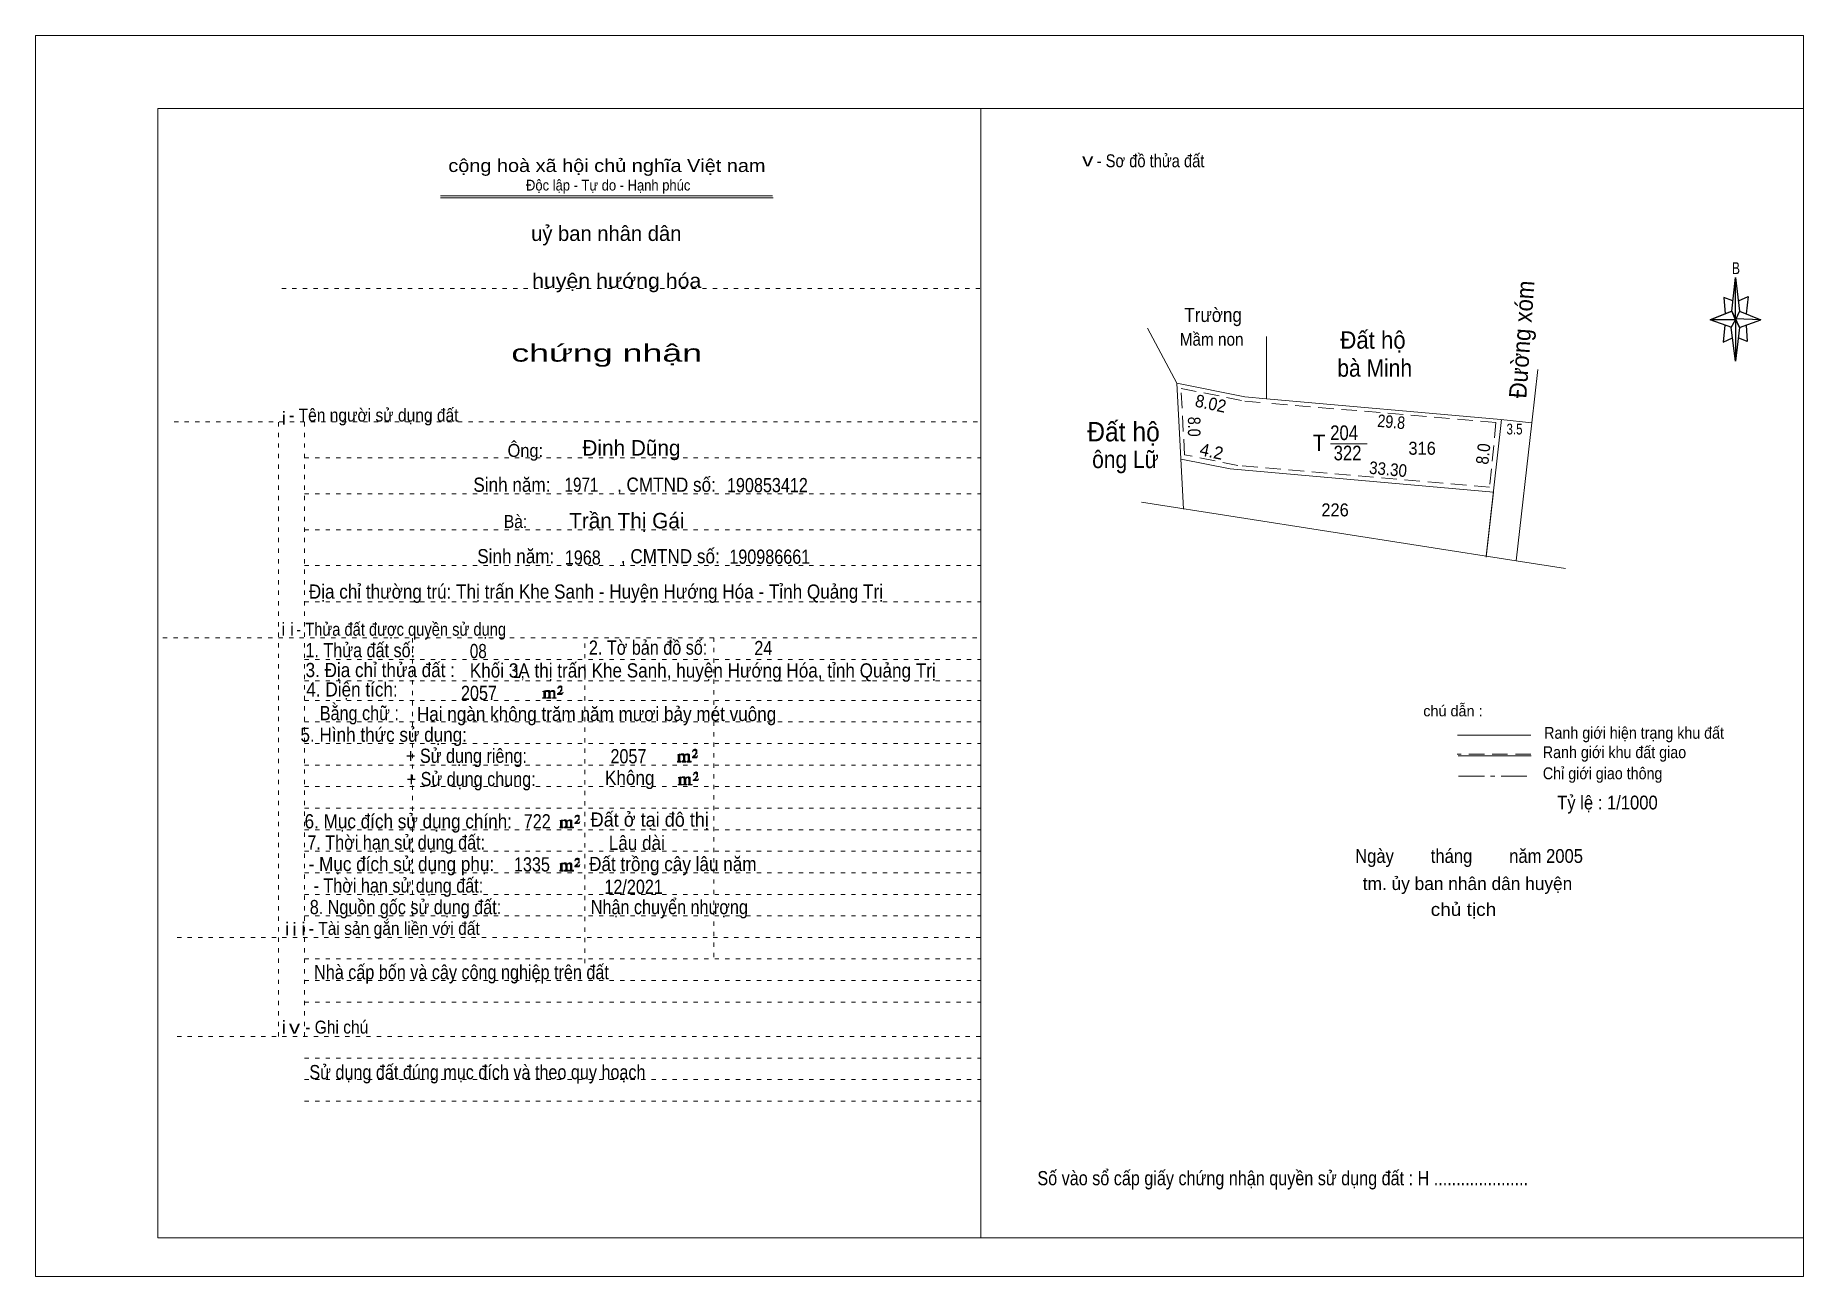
# Model space of a CAD drawing. Header units: centimetres. Extents: x -0.5 to 40.6, y -0.5 to 28.3.
import ezdxf
from ezdxf.enums import TextEntityAlignment as Align

# ---------------------------------------------------------------- set-up
doc = ezdxf.new("R2010")
doc.units = ezdxf.units.CM
doc.header["$LTSCALE"] = 0.12
for name, pattern in [('DOT_DASHED', [7.7, 5, -1.2, 0.3, -1.2]), ('DOTTED', [1.5, 0.3, -1.2]), ('MEDIUM_DASHED', [4.5, 3, -1.5])]:
    doc.linetypes.add(name, pattern=pattern)
for name, color, linetype, lineweight in [('1', 7, 'DOTTED', 13), ('22', 7, 'Continuous', 13), ('33', 7, 'Continuous', 13), ('50', 7, 'Continuous', 13)]:
    doc.layers.add(name, color=color, linetype=linetype, lineweight=lineweight)
doc.layers.add('51', color=7, linetype='Continuous')
doc.layers.add('6', color=7, linetype='Continuous')

msp = doc.modelspace()

# ---------------------------------------------------------------- hatches: boundary and pattern name
at = {"layer": '50'}
for points in [[(11.74, 12.97), (11.77, 13.02), (11.77, 13.02), (11.76, 13), (11.74, 13), (11.73, 13), (11.68, 13), (11.71, 13.04), (11.72, 13.05), (11.74, 13.06), (11.74, 13.08), (11.74, 13.1), (11.74, 13.12), (11.74, 13.13), (11.74, 13.15), (11.73, 13.16), (11.72, 13.16), (11.71, 13.17), (11.7, 13.17), (11.68, 13.16), (11.68, 13.16), (11.67, 13.15), (11.66, 13.13), (11.64, 13.11), (11.66, 13.11), (11.66, 13.13), (11.67, 13.13), (11.68, 13.14), (11.7, 13.14), (11.71, 13.14), (11.72, 13.13), (11.73, 13.13), (11.73, 13.1), (11.73, 13.08), (11.71, 13.06), (11.71, 13.04), (11.7, 13.03), (11.64, 12.98), (11.64, 12.97)], [(11.32, 12.91), (11.32, 12.9), (11.32, 12.89), (11.3, 12.89), (11.29, 12.89), (11.29, 12.88), (11.38, 12.88), (11.38, 12.89), (11.37, 12.89), (11.36, 12.89), (11.36, 12.9), (11.36, 12.91), (11.36, 13.02), (11.36, 13.03), (11.37, 13.04), (11.39, 13.04), (11.4, 13.04), (11.41, 13.04), (11.42, 13.03), (11.44, 13), (11.44, 12.91), (11.42, 12.9), (11.42, 12.89), (11.41, 12.89), (11.4, 12.89), (11.4, 12.88), (11.49, 12.88), (11.49, 12.89), (11.48, 12.89), (11.47, 12.89), (11.47, 12.9), (11.47, 12.91), (11.47, 13.02), (11.49, 13.04), (11.5, 13.04), (11.51, 13.04), (11.54, 13.04), (11.54, 13.03), (11.55, 13.02), (11.55, 13), (11.55, 12.91), (11.55, 12.9), (11.54, 12.89), (11.54, 12.89), (11.52, 12.89), (11.52, 12.88), (11.61, 12.88), (11.61, 12.89), (11.6, 12.89), (11.59, 12.89), (11.58, 12.9), (11.58, 12.91), (11.58, 12.98), (11.58, 13.03), (11.58, 13.04), (11.57, 13.05), (11.55, 13.06), (11.52, 13.06), (11.51, 13.06), (11.49, 13.05), (11.46, 13.03), (11.46, 13.04), (11.45, 13.06), (11.44, 13.06), (11.42, 13.06), (11.4, 13.06), (11.39, 13.06), (11.37, 13.04), (11.36, 13.04), (11.36, 13.03), (11.36, 13.03), (11.36, 13.04), (11.36, 13.06), (11.29, 13.04), (11.29, 13.04), (11.3, 13.04), (11.32, 13.03), (11.32, 13.02), (11.32, 13.01)], [(14.44, 11.44), (14.44, 11.43), (14.44, 11.42), (14.43, 11.42), (14.42, 11.42), (14.42, 11.4), (14.5, 11.4), (14.5, 11.42), (14.49, 11.42), (14.48, 11.42), (14.48, 11.43), (14.48, 11.44), (14.48, 11.55), (14.48, 11.56), (14.49, 11.57), (14.52, 11.57), (14.53, 11.57), (14.54, 11.57), (14.55, 11.56), (14.56, 11.52), (14.56, 11.44), (14.55, 11.43), (14.55, 11.42), (14.54, 11.42), (14.53, 11.42), (14.53, 11.4), (14.62, 11.4), (14.62, 11.42), (14.6, 11.42), (14.59, 11.42), (14.59, 11.43), (14.59, 11.44), (14.59, 11.55), (14.62, 11.57), (14.63, 11.57), (14.64, 11.57), (14.66, 11.57), (14.66, 11.56), (14.67, 11.55), (14.67, 11.52), (14.67, 11.44), (14.67, 11.43), (14.66, 11.42), (14.66, 11.42), (14.65, 11.42), (14.65, 11.4), (14.74, 11.4), (14.74, 11.42), (14.72, 11.42), (14.71, 11.42), (14.7, 11.43), (14.7, 11.44), (14.7, 11.51), (14.7, 11.56), (14.7, 11.57), (14.69, 11.58), (14.67, 11.59), (14.65, 11.59), (14.64, 11.59), (14.62, 11.58), (14.58, 11.56), (14.58, 11.57), (14.57, 11.59), (14.56, 11.59), (14.55, 11.59), (14.53, 11.59), (14.52, 11.59), (14.49, 11.57), (14.48, 11.57), (14.48, 11.56), (14.48, 11.56), (14.48, 11.57), (14.48, 11.59), (14.42, 11.57), (14.42, 11.57), (14.43, 11.57), (14.44, 11.56), (14.44, 11.55), (14.44, 11.54)], [(14.87, 11.5), (14.89, 11.55), (14.89, 11.55), (14.88, 11.52), (14.87, 11.52), (14.86, 11.52), (14.8, 11.52), (14.84, 11.57), (14.85, 11.58), (14.87, 11.59), (14.87, 11.61), (14.87, 11.62), (14.87, 11.65), (14.87, 11.66), (14.87, 11.68), (14.86, 11.69), (14.85, 11.69), (14.84, 11.7), (14.82, 11.7), (14.8, 11.69), (14.8, 11.69), (14.79, 11.68), (14.78, 11.66), (14.77, 11.64), (14.78, 11.64), (14.78, 11.66), (14.79, 11.66), (14.8, 11.67), (14.82, 11.67), (14.84, 11.67), (14.85, 11.66), (14.86, 11.66), (14.86, 11.62), (14.86, 11.61), (14.84, 11.59), (14.84, 11.57), (14.82, 11.56), (14.77, 11.51), (14.77, 11.5)], [(14.89, 10.97), (14.91, 11.01), (14.91, 11.01), (14.9, 10.99), (14.89, 10.99), (14.88, 10.99), (14.82, 10.99), (14.86, 11.04), (14.87, 11.05), (14.89, 11.06), (14.89, 11.08), (14.89, 11.09), (14.89, 11.11), (14.89, 11.12), (14.89, 11.15), (14.88, 11.16), (14.87, 11.16), (14.86, 11.17), (14.85, 11.17), (14.82, 11.16), (14.82, 11.16), (14.81, 11.15), (14.8, 11.12), (14.79, 11.1), (14.8, 11.1), (14.8, 11.12), (14.81, 11.12), (14.82, 11.14), (14.85, 11.14), (14.86, 11.14), (14.87, 11.12), (14.88, 11.12), (14.88, 11.09), (14.88, 11.08), (14.86, 11.06), (14.86, 11.04), (14.85, 11.02), (14.79, 10.98), (14.79, 10.97)], [(14.46, 10.9), (14.46, 10.89), (14.46, 10.88), (14.45, 10.88), (14.44, 10.88), (14.44, 10.87), (14.53, 10.87), (14.53, 10.88), (14.52, 10.88), (14.5, 10.88), (14.5, 10.89), (14.5, 10.9), (14.5, 11.01), (14.5, 11.02), (14.52, 11.04), (14.54, 11.04), (14.55, 11.04), (14.56, 11.04), (14.57, 11.02), (14.58, 10.99), (14.58, 10.9), (14.57, 10.89), (14.57, 10.88), (14.56, 10.88), (14.55, 10.88), (14.55, 10.87), (14.64, 10.87), (14.64, 10.88), (14.63, 10.88), (14.62, 10.88), (14.62, 10.89), (14.62, 10.9), (14.62, 11.01), (14.64, 11.04), (14.65, 11.04), (14.66, 11.04), (14.68, 11.04), (14.68, 11.02), (14.69, 11.01), (14.69, 10.99), (14.69, 10.9), (14.69, 10.89), (14.68, 10.88), (14.68, 10.88), (14.67, 10.88), (14.67, 10.87), (14.76, 10.87), (14.76, 10.88), (14.75, 10.88), (14.74, 10.88), (14.72, 10.89), (14.72, 10.9), (14.72, 10.98), (14.72, 11.02), (14.72, 11.04), (14.71, 11.05), (14.69, 11.06), (14.67, 11.06), (14.66, 11.06), (14.64, 11.05), (14.6, 11.02), (14.6, 11.04), (14.59, 11.06), (14.58, 11.06), (14.57, 11.06), (14.55, 11.06), (14.54, 11.06), (14.52, 11.04), (14.5, 11.04), (14.5, 11.02), (14.5, 11.02), (14.5, 11.04), (14.5, 11.06), (14.44, 11.04), (14.44, 11.04), (14.45, 11.04), (14.46, 11.02), (14.46, 11.01), (14.46, 11)], [(11.71, 9.91), (11.71, 9.9), (11.71, 9.89), (11.7, 9.89), (11.69, 9.89), (11.69, 9.87), (11.77, 9.87), (11.77, 9.89), (11.76, 9.89), (11.75, 9.89), (11.75, 9.9), (11.75, 9.91), (11.75, 10.02), (11.75, 10.03), (11.76, 10.04), (11.79, 10.04), (11.8, 10.04), (11.81, 10.04), (11.82, 10.03), (11.83, 9.99), (11.83, 9.91), (11.82, 9.9), (11.82, 9.89), (11.81, 9.89), (11.8, 9.89), (11.8, 9.87), (11.89, 9.87), (11.89, 9.89), (11.87, 9.89), (11.86, 9.89), (11.86, 9.9), (11.86, 9.91), (11.86, 10.02), (11.89, 10.04), (11.9, 10.04), (11.91, 10.04), (11.93, 10.04), (11.93, 10.03), (11.94, 10.02), (11.94, 9.99), (11.94, 9.91), (11.94, 9.9), (11.93, 9.89), (11.93, 9.89), (11.92, 9.89), (11.92, 9.87), (12.01, 9.87), (12.01, 9.89), (11.99, 9.89), (11.98, 9.89), (11.97, 9.9), (11.97, 9.91), (11.97, 9.98), (11.97, 10.03), (11.97, 10.04), (11.96, 10.05), (11.94, 10.06), (11.92, 10.06), (11.91, 10.06), (11.89, 10.05), (11.85, 10.03), (11.85, 10.04), (11.84, 10.06), (11.83, 10.06), (11.82, 10.06), (11.8, 10.06), (11.79, 10.06), (11.76, 10.04), (11.75, 10.04), (11.75, 10.03), (11.75, 10.03), (11.75, 10.04), (11.75, 10.06), (11.69, 10.04), (11.69, 10.04), (11.7, 10.04), (11.71, 10.03), (11.71, 10.02), (11.71, 10.01)], [(12.14, 9.97), (12.16, 10.02), (12.16, 10.02), (12.15, 9.99), (12.14, 9.99), (12.13, 9.99), (12.07, 9.99), (12.11, 10.04), (12.12, 10.05), (12.14, 10.06), (12.14, 10.08), (12.14, 10.09), (12.14, 10.12), (12.14, 10.13), (12.14, 10.15), (12.13, 10.16), (12.12, 10.16), (12.11, 10.17), (12.09, 10.17), (12.07, 10.16), (12.07, 10.16), (12.06, 10.15), (12.05, 10.13), (12.04, 10.11), (12.05, 10.11), (12.05, 10.13), (12.06, 10.13), (12.07, 10.14), (12.09, 10.14), (12.11, 10.14), (12.12, 10.13), (12.13, 10.13), (12.13, 10.09), (12.13, 10.08), (12.11, 10.06), (12.11, 10.04), (12.09, 10.03), (12.04, 9.98), (12.04, 9.97)], [(11.71, 8.91), (11.71, 8.9), (11.71, 8.89), (11.7, 8.89), (11.69, 8.89), (11.69, 8.87), (11.77, 8.87), (11.77, 8.89), (11.76, 8.89), (11.75, 8.89), (11.75, 8.9), (11.75, 8.91), (11.75, 9.02), (11.75, 9.03), (11.76, 9.04), (11.79, 9.04), (11.8, 9.04), (11.81, 9.04), (11.82, 9.03), (11.83, 8.99), (11.83, 8.91), (11.82, 8.9), (11.82, 8.89), (11.81, 8.89), (11.8, 8.89), (11.8, 8.87), (11.89, 8.87), (11.89, 8.89), (11.87, 8.89), (11.86, 8.89), (11.86, 8.9), (11.86, 8.91), (11.86, 9.02), (11.89, 9.04), (11.9, 9.04), (11.91, 9.04), (11.93, 9.04), (11.93, 9.03), (11.94, 9.02), (11.94, 8.99), (11.94, 8.91), (11.94, 8.9), (11.93, 8.89), (11.93, 8.89), (11.92, 8.89), (11.92, 8.87), (12.01, 8.87), (12.01, 8.89), (11.99, 8.89), (11.98, 8.89), (11.97, 8.9), (11.97, 8.91), (11.97, 8.98), (11.97, 9.03), (11.97, 9.04), (11.96, 9.05), (11.94, 9.06), (11.92, 9.06), (11.91, 9.06), (11.89, 9.05), (11.85, 9.03), (11.85, 9.04), (11.84, 9.06), (11.83, 9.06), (11.82, 9.06), (11.8, 9.06), (11.79, 9.06), (11.76, 9.04), (11.75, 9.04), (11.75, 9.03), (11.75, 9.03), (11.75, 9.04), (11.75, 9.06), (11.69, 9.04), (11.69, 9.04), (11.7, 9.04), (11.71, 9.03), (11.71, 9.02), (11.71, 9.01)], [(12.14, 8.97), (12.16, 9.02), (12.16, 9.02), (12.15, 8.99), (12.14, 8.99), (12.13, 8.99), (12.07, 8.99), (12.11, 9.04), (12.12, 9.05), (12.14, 9.06), (12.14, 9.08), (12.14, 9.09), (12.14, 9.12), (12.14, 9.13), (12.14, 9.15), (12.13, 9.16), (12.12, 9.16), (12.11, 9.17), (12.09, 9.17), (12.07, 9.16), (12.07, 9.16), (12.06, 9.15), (12.05, 9.13), (12.04, 9.11), (12.05, 9.11), (12.05, 9.13), (12.06, 9.13), (12.07, 9.14), (12.09, 9.14), (12.11, 9.14), (12.12, 9.13), (12.13, 9.13), (12.13, 9.09), (12.13, 9.08), (12.11, 9.06), (12.11, 9.04), (12.09, 9.03), (12.04, 8.98), (12.04, 8.97)]]:
    msp.add_hatch(color=256, dxfattribs=at).paths.add_polyline_path(points)

# ---------------------------------------------------------------- linework, layer by layer
at = {"layer": '1', "linetype": 'Continuous'}
for p, q in [((2.36, 0.36), (2.36, 26.56)), ((2.36, 26.56), (40.56, 26.56)), ((21.46, 0.36), (21.46, 26.56)), ((40.56, 0.36), (40.56, 26.56)), ((8.92, 24.54), (16.63, 24.54)), ((8.92, 24.49), (16.64, 24.49)), ((26.17, 17.27), (26.01, 20.19)), ((33.19, 16.18), (33.55, 19.35)), ((33.53, 19.35), (34.25, 19.27)), ((33.89, 16.07), (34.25, 19.27)), ((33.36, 17.66), (33.19, 16.15)), ((33.89, 16.07), (25.19, 17.43)), ((2.36, 0.36), (40.56, 0.36))]:
    msp.add_line(p, q, dxfattribs=at)
at = {"layer": '1'}
for p, q in [((5.24, 22.39), (21.46, 22.39)), ((2.74, 19.29), (21.46, 19.29)), ((5.16, 5.03), (5.16, 19.29)), ((5.77, 5.03), (5.77, 19.29)), ((5.77, 18.46), (21.46, 18.46)), ((5.77, 17.62), (21.46, 17.62)), ((5.77, 16.79), (21.46, 16.79)), ((5.77, 15.96), (21.46, 15.96)), ((5.77, 15.12), (21.46, 15.12)), ((2.48, 14.28), (21.46, 14.28)), ((8.27, 7.83), (8.27, 14.28)), ((12.27, 6.73), (12.27, 14.28)), ((15.27, 6.87), (15.27, 14.28)), ((5.77, 13.78), (21.46, 13.78)), ((5.77, 13.28), (21.46, 13.28)), ((5.77, 12.83), (21.46, 12.83)), ((5.77, 12.33), (21.46, 12.33)), ((5.77, 11.83), (21.46, 11.83)), ((5.77, 11.33), (21.46, 11.33)), ((5.77, 10.83), (21.46, 10.83)), ((5.77, 10.33), (21.46, 10.33)), ((5.77, 9.83), (21.46, 9.83)), ((5.77, 9.33), (21.46, 9.33)), ((5.77, 8.83), (21.46, 8.83)), ((5.77, 8.33), (21.46, 8.33)), ((5.77, 7.83), (21.46, 7.83)), ((2.81, 7.33), (21.46, 7.33)), ((5.77, 6.83), (21.46, 6.83)), ((5.77, 6.33), (21.46, 6.33)), ((5.77, 5.83), (21.46, 5.83)), ((2.81, 5.03), (21.46, 5.03)), ((5.77, 4.53), (21.46, 4.53)), ((5.77, 4.03), (21.46, 4.03)), ((5.77, 3.53), (21.46, 3.53))]:
    msp.add_line(p, q, dxfattribs=at)
at = {"layer": '1', "linetype": 'MEDIUM_DASHED'}
for p, q in [((27.59, 19.77), (28.09, 19.73)), ((33.42, 19.28), (28.09, 19.73)), ((33.42, 19.28), (33.27, 17.78)), ((27.43, 18.28), (26.19, 18.53)), ((33.27, 17.78), (27.43, 18.28))]:
    msp.add_line(p, q, dxfattribs=at)
at = {"layer": '1', "linetype": 'Continuous'}
msp.add_lwpolyline([(-0.48, -0.54), (40.56, -0.54), (40.56, 28.26), (-0.48, 28.26)], close=True, dxfattribs=at)
for points in [[(33.53, 19.35), (28.09, 19.83), (27.59, 19.87), (26.01, 20.19)], [(33.53, 19.35), (28.09, 19.83), (27.59, 19.87), (26.01, 20.19), (26.17, 17.27)], [(33.53, 19.35), (34.25, 19.27), (33.89, 16.07)], [(26.11, 18.43), (27.25, 18.2), (33.36, 17.66)], [(27.25, 18.2), (33.36, 17.66), (27.25, 18.2)]]:
    msp.add_lwpolyline(points, dxfattribs=at)
at = {"layer": '1', "linetype": 'MEDIUM_DASHED'}
msp.add_lwpolyline([(26.19, 18.53), (26.11, 20.07), (27.51, 19.79)], dxfattribs=at)
at = {"layer": '22'}
for p, q in [((26.01, 20.19), (25.33, 21.47)), ((28.09, 21.27), (28.09, 19.83)), ((34.39, 20.51), (34.25, 19.27)), ((35.03, 15.89), (33.89, 16.07))]:
    msp.add_line(p, q, dxfattribs=at)
at = {"layer": '33'}
msp.add_line((29.58, 18.78), (30.43, 18.78), dxfattribs=at)
at = {"layer": '50', "lineweight": 25}
for p, q in [((38.89, 21.86), (38.98, 22.64)), ((39.07, 21.86), (39.57, 21.66)), ((38.89, 21.48), (38.39, 21.66)), ((39.07, 21.48), (38.98, 20.7)), ((39.23, 21.54), (39.25, 21.16)), ((39.25, 21.16), (39.04, 21.24))]:
    msp.add_line(p, q, dxfattribs=at)
at = {"layer": '50'}
for p, q in [((34.23, 12.02), (32.53, 12.02)), ((34.24, 11.54), (32.54, 11.54))]:
    msp.add_line(p, q, dxfattribs=at)
at = {"layer": '50', "linetype": 'MEDIUM_DASHED'}
msp.add_line((34.23, 11.58), (32.52, 11.58), dxfattribs=at)
at = {"layer": '50', "linetype": 'DOT_DASHED'}
msp.add_line((32.55, 11.07), (34.26, 11.07), dxfattribs=at)
at = {"layer": '50', "lineweight": 25}
for points in [[(38.98, 22.64), (39.07, 21.86), (38.98, 21.66)], [(38.98, 21.66), (38.39, 21.66), (38.89, 21.86), (39.07, 21.48), (39.57, 21.66), (38.98, 21.68)], [(38.98, 21.66), (38.98, 20.7), (38.88, 21.48)]]:
    msp.add_lwpolyline(points, close=True, dxfattribs=at)
for points in [[(38.92, 22.1), (38.71, 22.18), (38.74, 21.8)], [(39.05, 22.1), (39.27, 22.2), (39.23, 21.8)], [(38.98, 21.66), (38.89, 21.86), (38.39, 21.66)], [(38.73, 21.54), (38.69, 21.14), (38.91, 21.24)], [(38.98, 21.66), (39.07, 21.48), (39.57, 21.66)]]:
    msp.add_lwpolyline(points, dxfattribs=at)
at = {"layer": '50'}
for points in [[(11.74, 12.97), (11.77, 13.02), (11.77, 13.02), (11.76, 13), (11.74, 13), (11.73, 13), (11.68, 13), (11.71, 13.04), (11.72, 13.05), (11.74, 13.06), (11.74, 13.08), (11.74, 13.1), (11.74, 13.12), (11.74, 13.13), (11.74, 13.15), (11.73, 13.16), (11.72, 13.16), (11.71, 13.17), (11.7, 13.17), (11.68, 13.16), (11.68, 13.16), (11.67, 13.15), (11.66, 13.13), (11.64, 13.11), (11.66, 13.11), (11.66, 13.13), (11.67, 13.13), (11.68, 13.14), (11.7, 13.14), (11.71, 13.14), (11.72, 13.13), (11.73, 13.13), (11.73, 13.1), (11.73, 13.08), (11.71, 13.06), (11.71, 13.04), (11.7, 13.03), (11.64, 12.98), (11.64, 12.97)], [(11.32, 12.91), (11.32, 12.9), (11.32, 12.89), (11.3, 12.89), (11.29, 12.89), (11.29, 12.88), (11.38, 12.88), (11.38, 12.89), (11.37, 12.89), (11.36, 12.89), (11.36, 12.9), (11.36, 12.91), (11.36, 13.02), (11.36, 13.03), (11.37, 13.04), (11.39, 13.04), (11.4, 13.04), (11.41, 13.04), (11.42, 13.03), (11.44, 13), (11.44, 12.91), (11.42, 12.9), (11.42, 12.89), (11.41, 12.89), (11.4, 12.89), (11.4, 12.88), (11.49, 12.88), (11.49, 12.89), (11.48, 12.89), (11.47, 12.89), (11.47, 12.9), (11.47, 12.91), (11.47, 13.02), (11.49, 13.04), (11.5, 13.04), (11.51, 13.04), (11.54, 13.04), (11.54, 13.03), (11.55, 13.02), (11.55, 13), (11.55, 12.91), (11.55, 12.9), (11.54, 12.89), (11.54, 12.89), (11.52, 12.89), (11.52, 12.88), (11.61, 12.88), (11.61, 12.89), (11.6, 12.89), (11.59, 12.89), (11.58, 12.9), (11.58, 12.91), (11.58, 12.98), (11.58, 13.03), (11.58, 13.04), (11.57, 13.05), (11.55, 13.06), (11.52, 13.06), (11.51, 13.06), (11.49, 13.05), (11.46, 13.03), (11.46, 13.04), (11.45, 13.06), (11.44, 13.06), (11.42, 13.06), (11.4, 13.06), (11.39, 13.06), (11.37, 13.04), (11.36, 13.04), (11.36, 13.03), (11.36, 13.03), (11.36, 13.04), (11.36, 13.06), (11.29, 13.04), (11.29, 13.04), (11.3, 13.04), (11.32, 13.03), (11.32, 13.02), (11.32, 13.01)], [(14.44, 11.44), (14.44, 11.43), (14.44, 11.42), (14.43, 11.42), (14.42, 11.42), (14.42, 11.4), (14.5, 11.4), (14.5, 11.42), (14.49, 11.42), (14.48, 11.42), (14.48, 11.43), (14.48, 11.44), (14.48, 11.55), (14.48, 11.56), (14.49, 11.57), (14.52, 11.57), (14.53, 11.57), (14.54, 11.57), (14.55, 11.56), (14.56, 11.52), (14.56, 11.44), (14.55, 11.43), (14.55, 11.42), (14.54, 11.42), (14.53, 11.42), (14.53, 11.4), (14.62, 11.4), (14.62, 11.42), (14.6, 11.42), (14.59, 11.42), (14.59, 11.43), (14.59, 11.44), (14.59, 11.55), (14.62, 11.57), (14.63, 11.57), (14.64, 11.57), (14.66, 11.57), (14.66, 11.56), (14.67, 11.55), (14.67, 11.52), (14.67, 11.44), (14.67, 11.43), (14.66, 11.42), (14.66, 11.42), (14.65, 11.42), (14.65, 11.4), (14.74, 11.4), (14.74, 11.42), (14.72, 11.42), (14.71, 11.42), (14.7, 11.43), (14.7, 11.44), (14.7, 11.51), (14.7, 11.56), (14.7, 11.57), (14.69, 11.58), (14.67, 11.59), (14.65, 11.59), (14.64, 11.59), (14.62, 11.58), (14.58, 11.56), (14.58, 11.57), (14.57, 11.59), (14.56, 11.59), (14.55, 11.59), (14.53, 11.59), (14.52, 11.59), (14.49, 11.57), (14.48, 11.57), (14.48, 11.56), (14.48, 11.56), (14.48, 11.57), (14.48, 11.59), (14.42, 11.57), (14.42, 11.57), (14.43, 11.57), (14.44, 11.56), (14.44, 11.55), (14.44, 11.54)], [(14.87, 11.5), (14.89, 11.55), (14.89, 11.55), (14.88, 11.52), (14.87, 11.52), (14.86, 11.52), (14.8, 11.52), (14.84, 11.57), (14.85, 11.58), (14.87, 11.59), (14.87, 11.61), (14.87, 11.62), (14.87, 11.65), (14.87, 11.66), (14.87, 11.68), (14.86, 11.69), (14.85, 11.69), (14.84, 11.7), (14.82, 11.7), (14.8, 11.69), (14.8, 11.69), (14.79, 11.68), (14.78, 11.66), (14.77, 11.64), (14.78, 11.64), (14.78, 11.66), (14.79, 11.66), (14.8, 11.67), (14.82, 11.67), (14.84, 11.67), (14.85, 11.66), (14.86, 11.66), (14.86, 11.62), (14.86, 11.61), (14.84, 11.59), (14.84, 11.57), (14.82, 11.56), (14.77, 11.51), (14.77, 11.5)], [(14.89, 10.97), (14.91, 11.01), (14.91, 11.01), (14.9, 10.99), (14.89, 10.99), (14.88, 10.99), (14.82, 10.99), (14.86, 11.04), (14.87, 11.05), (14.89, 11.06), (14.89, 11.08), (14.89, 11.09), (14.89, 11.11), (14.89, 11.12), (14.89, 11.15), (14.88, 11.16), (14.87, 11.16), (14.86, 11.17), (14.85, 11.17), (14.82, 11.16), (14.82, 11.16), (14.81, 11.15), (14.8, 11.12), (14.79, 11.1), (14.8, 11.1), (14.8, 11.12), (14.81, 11.12), (14.82, 11.14), (14.85, 11.14), (14.86, 11.14), (14.87, 11.12), (14.88, 11.12), (14.88, 11.09), (14.88, 11.08), (14.86, 11.06), (14.86, 11.04), (14.85, 11.02), (14.79, 10.98), (14.79, 10.97)], [(14.46, 10.9), (14.46, 10.89), (14.46, 10.88), (14.45, 10.88), (14.44, 10.88), (14.44, 10.87), (14.53, 10.87), (14.53, 10.88), (14.52, 10.88), (14.5, 10.88), (14.5, 10.89), (14.5, 10.9), (14.5, 11.01), (14.5, 11.02), (14.52, 11.04), (14.54, 11.04), (14.55, 11.04), (14.56, 11.04), (14.57, 11.02), (14.58, 10.99), (14.58, 10.9), (14.57, 10.89), (14.57, 10.88), (14.56, 10.88), (14.55, 10.88), (14.55, 10.87), (14.64, 10.87), (14.64, 10.88), (14.63, 10.88), (14.62, 10.88), (14.62, 10.89), (14.62, 10.9), (14.62, 11.01), (14.64, 11.04), (14.65, 11.04), (14.66, 11.04), (14.68, 11.04), (14.68, 11.02), (14.69, 11.01), (14.69, 10.99), (14.69, 10.9), (14.69, 10.89), (14.68, 10.88), (14.68, 10.88), (14.67, 10.88), (14.67, 10.87), (14.76, 10.87), (14.76, 10.88), (14.75, 10.88), (14.74, 10.88), (14.72, 10.89), (14.72, 10.9), (14.72, 10.98), (14.72, 11.02), (14.72, 11.04), (14.71, 11.05), (14.69, 11.06), (14.67, 11.06), (14.66, 11.06), (14.64, 11.05), (14.6, 11.02), (14.6, 11.04), (14.59, 11.06), (14.58, 11.06), (14.57, 11.06), (14.55, 11.06), (14.54, 11.06), (14.52, 11.04), (14.5, 11.04), (14.5, 11.02), (14.5, 11.02), (14.5, 11.04), (14.5, 11.06), (14.44, 11.04), (14.44, 11.04), (14.45, 11.04), (14.46, 11.02), (14.46, 11.01), (14.46, 11)], [(11.71, 9.91), (11.71, 9.9), (11.71, 9.89), (11.7, 9.89), (11.69, 9.89), (11.69, 9.87), (11.77, 9.87), (11.77, 9.89), (11.76, 9.89), (11.75, 9.89), (11.75, 9.9), (11.75, 9.91), (11.75, 10.02), (11.75, 10.03), (11.76, 10.04), (11.79, 10.04), (11.8, 10.04), (11.81, 10.04), (11.82, 10.03), (11.83, 9.99), (11.83, 9.91), (11.82, 9.9), (11.82, 9.89), (11.81, 9.89), (11.8, 9.89), (11.8, 9.87), (11.89, 9.87), (11.89, 9.89), (11.87, 9.89), (11.86, 9.89), (11.86, 9.9), (11.86, 9.91), (11.86, 10.02), (11.89, 10.04), (11.9, 10.04), (11.91, 10.04), (11.93, 10.04), (11.93, 10.03), (11.94, 10.02), (11.94, 9.99), (11.94, 9.91), (11.94, 9.9), (11.93, 9.89), (11.93, 9.89), (11.92, 9.89), (11.92, 9.87), (12.01, 9.87), (12.01, 9.89), (11.99, 9.89), (11.98, 9.89), (11.97, 9.9), (11.97, 9.91), (11.97, 9.98), (11.97, 10.03), (11.97, 10.04), (11.96, 10.05), (11.94, 10.06), (11.92, 10.06), (11.91, 10.06), (11.89, 10.05), (11.85, 10.03), (11.85, 10.04), (11.84, 10.06), (11.83, 10.06), (11.82, 10.06), (11.8, 10.06), (11.79, 10.06), (11.76, 10.04), (11.75, 10.04), (11.75, 10.03), (11.75, 10.03), (11.75, 10.04), (11.75, 10.06), (11.69, 10.04), (11.69, 10.04), (11.7, 10.04), (11.71, 10.03), (11.71, 10.02), (11.71, 10.01)], [(12.14, 9.97), (12.16, 10.02), (12.16, 10.02), (12.15, 9.99), (12.14, 9.99), (12.13, 9.99), (12.07, 9.99), (12.11, 10.04), (12.12, 10.05), (12.14, 10.06), (12.14, 10.08), (12.14, 10.09), (12.14, 10.12), (12.14, 10.13), (12.14, 10.15), (12.13, 10.16), (12.12, 10.16), (12.11, 10.17), (12.09, 10.17), (12.07, 10.16), (12.07, 10.16), (12.06, 10.15), (12.05, 10.13), (12.04, 10.11), (12.05, 10.11), (12.05, 10.13), (12.06, 10.13), (12.07, 10.14), (12.09, 10.14), (12.11, 10.14), (12.12, 10.13), (12.13, 10.13), (12.13, 10.09), (12.13, 10.08), (12.11, 10.06), (12.11, 10.04), (12.09, 10.03), (12.04, 9.98), (12.04, 9.97)], [(11.71, 8.91), (11.71, 8.9), (11.71, 8.89), (11.7, 8.89), (11.69, 8.89), (11.69, 8.87), (11.77, 8.87), (11.77, 8.89), (11.76, 8.89), (11.75, 8.89), (11.75, 8.9), (11.75, 8.91), (11.75, 9.02), (11.75, 9.03), (11.76, 9.04), (11.79, 9.04), (11.8, 9.04), (11.81, 9.04), (11.82, 9.03), (11.83, 8.99), (11.83, 8.91), (11.82, 8.9), (11.82, 8.89), (11.81, 8.89), (11.8, 8.89), (11.8, 8.87), (11.89, 8.87), (11.89, 8.89), (11.87, 8.89), (11.86, 8.89), (11.86, 8.9), (11.86, 8.91), (11.86, 9.02), (11.89, 9.04), (11.9, 9.04), (11.91, 9.04), (11.93, 9.04), (11.93, 9.03), (11.94, 9.02), (11.94, 8.99), (11.94, 8.91), (11.94, 8.9), (11.93, 8.89), (11.93, 8.89), (11.92, 8.89), (11.92, 8.87), (12.01, 8.87), (12.01, 8.89), (11.99, 8.89), (11.98, 8.89), (11.97, 8.9), (11.97, 8.91), (11.97, 8.98), (11.97, 9.03), (11.97, 9.04), (11.96, 9.05), (11.94, 9.06), (11.92, 9.06), (11.91, 9.06), (11.89, 9.05), (11.85, 9.03), (11.85, 9.04), (11.84, 9.06), (11.83, 9.06), (11.82, 9.06), (11.8, 9.06), (11.79, 9.06), (11.76, 9.04), (11.75, 9.04), (11.75, 9.03), (11.75, 9.03), (11.75, 9.04), (11.75, 9.06), (11.69, 9.04), (11.69, 9.04), (11.7, 9.04), (11.71, 9.03), (11.71, 9.02), (11.71, 9.01)], [(12.14, 8.97), (12.16, 9.02), (12.16, 9.02), (12.15, 8.99), (12.14, 8.99), (12.13, 8.99), (12.07, 8.99), (12.11, 9.04), (12.12, 9.05), (12.14, 9.06), (12.14, 9.08), (12.14, 9.09), (12.14, 9.12), (12.14, 9.13), (12.14, 9.15), (12.13, 9.16), (12.12, 9.16), (12.11, 9.17), (12.09, 9.17), (12.07, 9.16), (12.07, 9.16), (12.06, 9.15), (12.05, 9.13), (12.04, 9.11), (12.05, 9.11), (12.05, 9.13), (12.06, 9.13), (12.07, 9.14), (12.09, 9.14), (12.11, 9.14), (12.12, 9.13), (12.13, 9.13), (12.13, 9.09), (12.13, 9.08), (12.11, 9.06), (12.11, 9.04), (12.09, 9.03), (12.04, 8.98), (12.04, 8.97)]]:
    msp.add_lwpolyline(points, close=True, dxfattribs=at)

# ---------------------------------------------------------------- texts
at = {"layer": '1'}
for s, height, width, p in [('v', 0.3, 1.3, (23.945, 25.22)), ('- Sơ đồ thửa đất ', 0.3, 0.85, (25.45, 25.2)), ('cộng hoà xã hội chủ nghĩa Việt nam', 0.3, 1.15, (12.785, 25.09)), ('Độc lập - Tự do - Hạnh phúc', 0.25, 0.9, (12.815, 24.66)), ('Trường', 0.328, 0.9, (26.855, 21.61)), ('Mầm non', 0.2952, 0.9, (26.82, 21.06)), ('Đất hộ', 0.405, 0.95, (30.565, 20.99)), ('chứng nhận', 0.4, 1.55, (12.78, 20.69)), ('bà Minh', 0.405, 0.9, (30.605, 20.34)), ('- Tên người sử dụng đất', 0.3, 0.9, (7.375, 19.3)), ('Đất hộ', 0.45, 0.95, (24.775, 18.84)), ('3.5', 0.25, 0.8, (33.85, 19)), ('ông Lữ', 0.405, 0.9, (24.82, 18.22)), ('316', 0.3, 0.95, (31.705, 18.53)), ('226', 0.3, 0.95, (29.685, 17.1)), ('- Thửa đất được quyền sử dụng', 0.3, 0.85, (8.01, 14.33)), ('- Tài sản gắn liền với đất ', 0.3, 0.9, (7.9, 7.39)), ('- Ghi chú', 0.3, 0.9, (6.515, 5.1)), ('v', 0.3, 1.3, (5.535, 5.1))]:
    msp.add_text(s, height=height, dxfattribs=dict(at, width=width)).set_placement(p, align=Align.CENTER)
for s, height, p in [('uỷ ban nhân dân', 0.35, (12.77, 23.49)), ('i', 0.3, (5.285, 19.23)), ('i', 0.3, (5.275, 14.33)), ('i', 0.3, (5.475, 14.33)), ('i', 0.3, (5.365, 7.38)), ('i', 0.3, (5.535, 7.37)), ('i', 0.3, (5.745, 7.38)), ('i', 0.3, (5.285, 5.1))]:
    msp.add_text(s, height=height, dxfattribs=at).set_placement(p, align=Align.CENTER)
at = {"layer": '1', "width": 0.95}
msp.add_text('Đường xóm', height=0.4043, rotation=86, dxfattribs=at).set_placement((34.218, 21.191), align=Align.CENTER)
at = {"layer": '33', "width": 0.95}
msp.add_text('T', height=0.378, dxfattribs=at).set_placement((29.46, 18.62), align=Align.RIGHT)
at = {"layer": '33', "width": 0.85}
for s, p in [('204', (29.895, 18.87)), ('322', (29.975, 18.4))]:
    msp.add_text(s, height=0.34, dxfattribs=at).set_placement(p, align=Align.CENTER)
at = {"layer": '50'}
for s, height, width, p in [('B', 0.276, 0.75, (38.99, 22.72)), ('  huyện hướng hóa', 0.336, 1.1, (12.875, 22.4)), ('Ông: ', 0.3, 0.95, (10.945, 18.48)), ('Sinh năm:              , CMTND số: ', 0.33, 0.9, (12.555, 17.67)), ('1971', 0.33, 0.8, (12.195, 17.67)), ('190853412', 0.33, 0.85, (16.51, 17.66)), ('Bà: ', 0.3, 0.9, (10.715, 16.83)), ('Sinh năm:              , CMTND số: ', 0.33, 0.9, (12.645, 16.01)), ('1968', 0.33, 0.85, (12.225, 15.98)), ('190986661', 0.33, 0.85, (16.565, 16)), ('Địa chỉ thường trú: Thị trấn Khe Sanh - Huyện Hướng Hóa - Tỉnh Quảng Trị', 0.33, 0.9, (12.53, 15.19)), ('1. Thửa đất số:  ', 0.33, 0.85, (7.165, 13.83)), ('08', 0.33, 0.8, (9.8, 13.81)), ('2. Tờ bản đồ số:  ', 0.33, 0.85, (13.845, 13.89)), ('24', 0.33, 0.85, (16.415, 13.88)), ('3. Địa chỉ thửa đất : ', 0.33, 0.9, (7.58, 13.37)), ('Khối 3A thị trấn Khe Sanh, huyện Hướng Hóa, tỉnh Quảng Trị', 0.33, 0.9, (15.01, 13.36)), ('4. Diện tích: ', 0.33, 0.9, (6.925, 12.92)), ('2057', 0.33, 0.85, (9.815, 12.84)), ('Bằng chữ :', 0.33, 0.85, (7.04, 12.37)), ('Hai ngàn không trăm năm mươi bảy mét vuông', 0.33, 0.9, (12.545, 12.35)), ('5. Hình thức sử dụng:', 0.33, 0.9, (7.605, 11.87)), ('Ranh giới hiện trạng khu đất', 0.275, 0.9, (36.625, 11.94)), ('+ Sử dụng riêng:', 0.33, 0.85, (9.525, 11.38)), ('2057', 0.33, 0.85, (13.285, 11.37)), ('Ranh giới khu đất giao', 0.275, 0.9, (36.17, 11.49)), ('+ Sử dụng chung:', 0.33, 0.85, (9.635, 10.84)), ('Không', 0.33, 0.9, (13.315, 10.87)), ('Chỉ giới giao thông', 0.275, 0.9, (35.895, 11)), ('Đất ở tại đô thị', 0.33, 0.95, (13.78, 9.9)), ('6. Mục đích sử dụng chính:', 0.33, 0.9, (8.175, 9.86)), ('722 ', 0.33, 0.85, (11.22, 9.86)), ('7. Thời hạn sử dụng đất:', 0.33, 0.85, (7.895, 9.37)), ('Lâu dài', 0.33, 0.9, (13.48, 9.36)), ('- Mục đích sử dụng phụ:', 0.33, 0.9, (8.015, 8.87)), ('1335', 0.33, 0.85, (11.045, 8.86)), ('Đất trồng cây lâu năm', 0.33, 0.9, (14.315, 8.87)), ('Ngày        tháng        năm 2005', 0.32, 0.9, (32.795, 9.06)), ('- Thời hạn sử dụng đất:', 0.33, 0.85, (7.945, 8.37)), ('12/2021', 0.33, 0.85, (13.405, 8.34)), ('8. Nguồn gốc sử dụng đất:', 0.33, 0.85, (8.11, 7.87)), ('Nhận chuyển nhượng', 0.33, 0.85, (14.235, 7.87)), ('chủ tịch', 0.3, 1.1, (32.665, 7.83)), ('Nhà cấp bốn và cây công nghiệp trên đất', 0.33, 0.85, (9.41, 6.36)), ('Sử dụng đất đúng mục đích và theo quy hoạch', 0.33, 0.85, (9.78, 4.04)), ('Số vào sổ cấp giấy chứng nhận quyền sử dụng đất : H .....................                   ', 0.33, 0.85, (29.46, 1.58))]:
    msp.add_text(s, height=height, dxfattribs=dict(at, width=width)).set_placement(p, align=Align.CENTER)
for s, height, p in [('Đinh Dũng', 0.36, (13.355, 18.51)), (' Trần Thị Gái', 0.36, (13.18, 16.82)), ('chú dẫn :', 0.25, (32.42, 12.46)), ('tm. ủy ban nhân dân huyện ', 0.3, (32.815, 8.43))]:
    msp.add_text(s, height=height, dxfattribs=at).set_placement(p, align=Align.CENTER)
at = {"layer": '50', "width": 0.9}
msp.add_text('Tỷ lệ : 1/1000', height=0.32, dxfattribs=at).set_placement((34.84, 10.3))
at = {"layer": '51'}
for s, height, rotation, width, p in [('8.02', 0.2915, 348, 0.95, (26.77, 19.576)), ('8.0', 0.2916, 270, 0.85, (26.27, 19.18)), ('29.8', 0.29, 354.762, 0.85, (30.977, 19.15)), ('8.0', 0.2914, 84, 0.9, (33.266, 18.535)), ('33.30', 0.2915, 354.762, 0.9, (30.902, 18.05))]:
    msp.add_text(s, height=height, rotation=rotation, dxfattribs=dict(at, width=width)).set_placement(p, align=Align.CENTER)
msp.add_text('4.2', height=0.2916, rotation=348, dxfattribs=at).set_placement((26.79, 18.465), align=Align.CENTER)
at = {"layer": '6', "width": 0.85}
msp.add_text('1,', height=0.3, dxfattribs=at).set_placement((10.735, 13.35), align=Align.CENTER)

doc.saveas('drawing.dxf')
